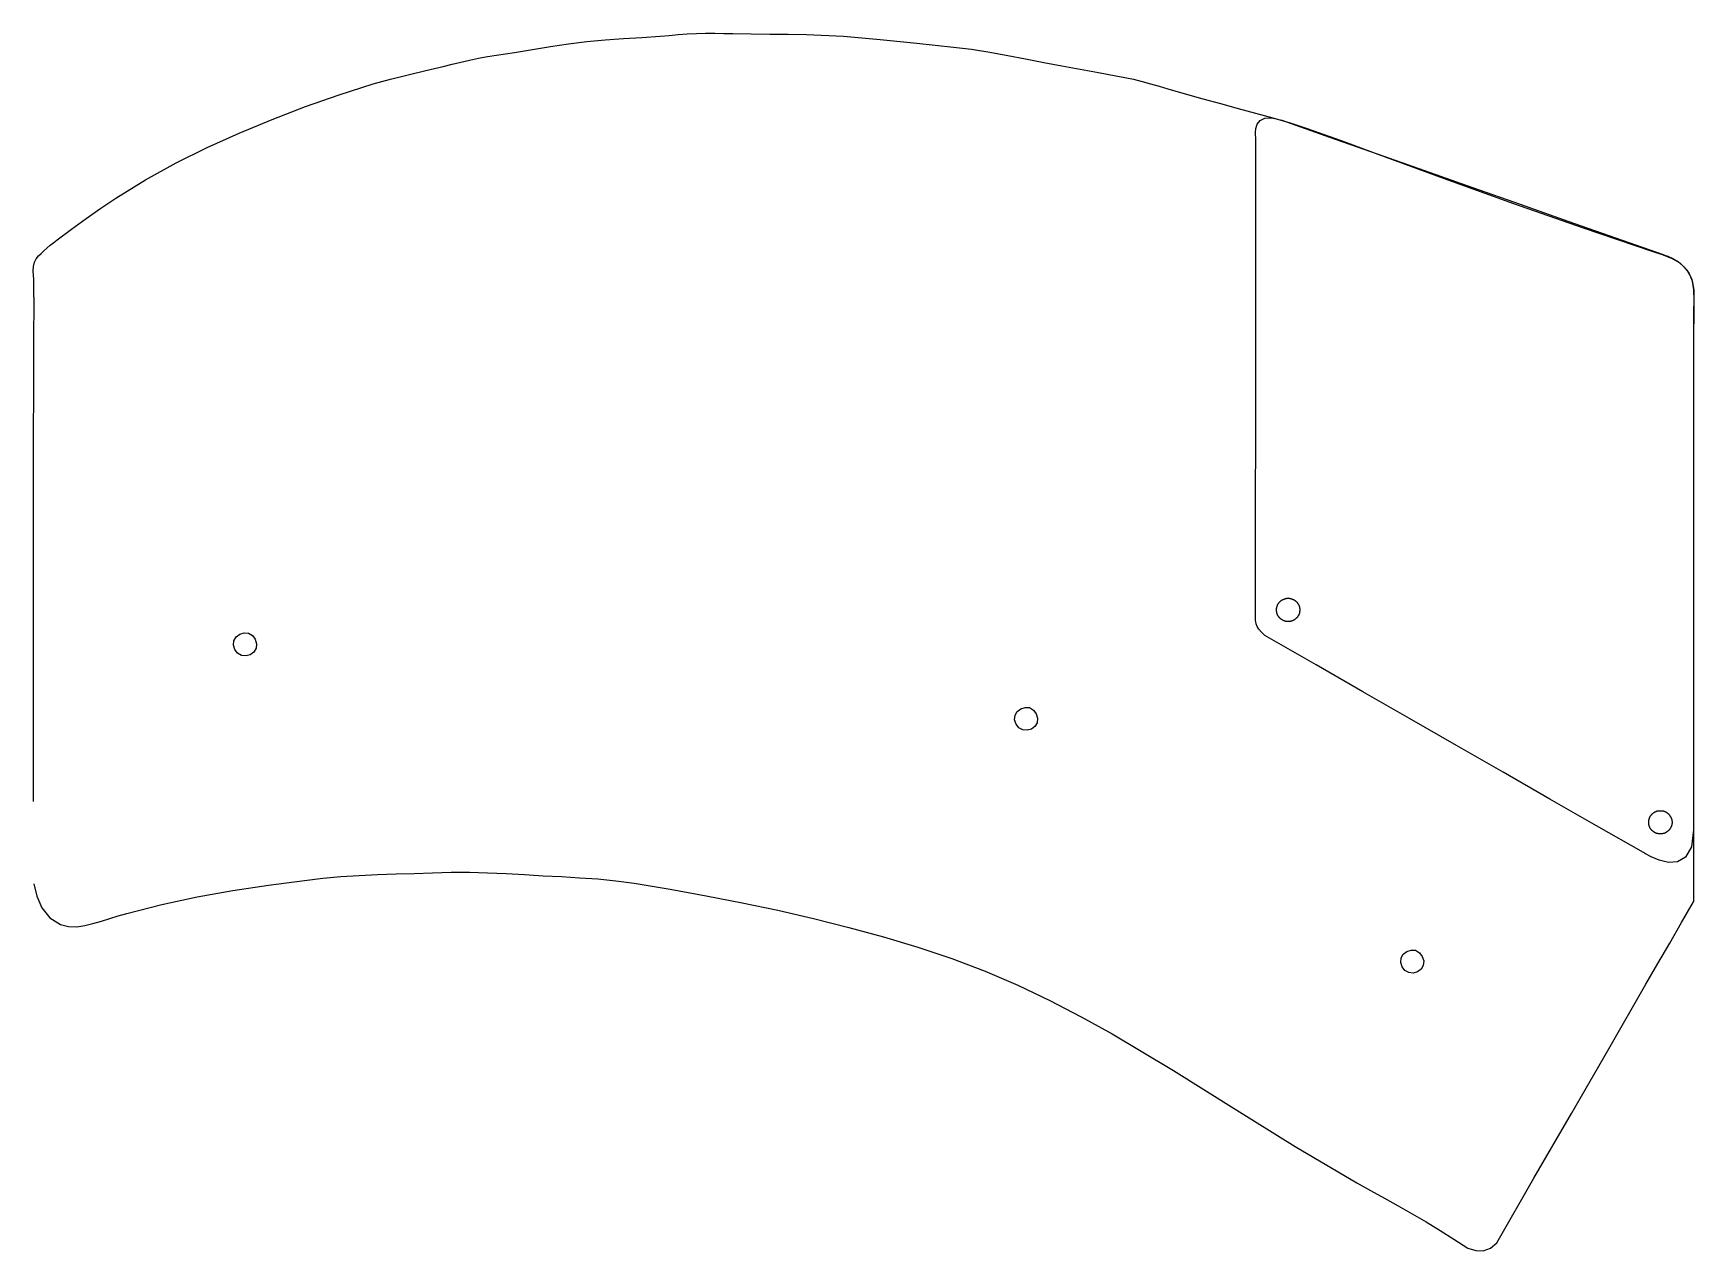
# Model space of a CAD drawing. Extents: x 29 to 186, y 74 to 189.
import ezdxf

# ---------------------------------------------------------------- set-up
doc = ezdxf.new("R2010")
doc.units = 0
doc.header["$MEASUREMENT"] = 0
doc.layers.add('BOTTOM_U_306E_U_30B3_U_30D', color=7, linetype='CONTINUOUS')
doc.layers.add('TOP_U_306E_U_30B3_U_30D4_U', color=7, linetype='CONTINUOUS')

msp = doc.modelspace()

# ---------------------------------------------------------------- linework, layer by layer
at = {"layer": 'BOTTOM_U_306E_U_30B3_U_30D'}
for points in [[(29.54, 164.18), (29.54, 164.59), (29.54, 165), (29.54, 165.42), (29.54, 165.83), (29.52, 166.25), (29.5, 166.66), (29.51, 167.08), (29.61, 167.48), (29.77, 167.79), (29.98, 168.06), (30.23, 168.31), (30.49, 168.54), (30.79, 168.81), (31.11, 169.08), (31.43, 169.33), (31.75, 169.58), (33.11, 170.6), (34.49, 171.6), (35.89, 172.58), (37.3, 173.53), (40.1, 175.26), (42.99, 176.85), (45.94, 178.31), (48.94, 179.67), (52.06, 180.96), (55.21, 182.18), (58.39, 183.29), (61.61, 184.31), (63.26, 184.76), (64.92, 185.17), (66.58, 185.57), (68.24, 185.96), (69.07, 186.17), (69.9, 186.37), (70.73, 186.56), (71.57, 186.74), (72.42, 186.89), (73.27, 187.02), (74.13, 187.15), (74.98, 187.28), (76.68, 187.57), (78.38, 187.85), (80.08, 188.11), (81.79, 188.32), (83.52, 188.47), (85.26, 188.59), (87, 188.7), (88.73, 188.83), (89.59, 188.9), (90.44, 188.97), (91.29, 189.03), (92.15, 189.08), (93.01, 189.1), (93.88, 189.1), (94.74, 189.09), (95.61, 189.07), (97.34, 189.04), (99.08, 189.02), (100.82, 189), (102.56, 188.97), (106.04, 188.81), (109.51, 188.51), (112.98, 188.16), (116.45, 187.79), (118.16, 187.58), (119.87, 187.31), (121.57, 187.01), (123.26, 186.68), (124.98, 186.35), (126.69, 186.02), (128.41, 185.7), (130.13, 185.38), (130.96, 185.24), (131.79, 185.09), (132.62, 184.93), (133.45, 184.76), (134.26, 184.55), (135.07, 184.33), (135.88, 184.09), (136.68, 183.85), (138.34, 183.37), (140, 182.91), (141.66, 182.45), (143.33, 182), (144.97, 181.55), (146.61, 181.1), (148.24, 180.63), (149.86, 180.11), (151.47, 179.55), (153.07, 178.96), (154.67, 178.36), (156.27, 177.76), (162.81, 175.37), (169.36, 173.02), (175.93, 170.73), (182.52, 168.5), (183.4, 168.21), (184.28, 167.87), (185.07, 167.4), (185.74, 166.76), (186.19, 165.86), (186.37, 164.88), (186.39, 163.86), (186.36, 162.85)], [(29.54, 164.18), (29.53, 159.75), (29.52, 155.39), (29.5, 151.04), (29.49, 146.61), (29.49, 142.12), (29.49, 137.64), (29.49, 133.15), (29.49, 128.66), (29.49, 125.63), (29.49, 122.6), (29.49, 119.57), (29.49, 116.54)], [(186.36, 162.85), (186.36, 155.81), (186.36, 148.77), (186.36, 141.73), (186.36, 134.69), (186.36, 128.55), (186.36, 120.87), (186.36, 113.19), (186.36, 107.06)], [(49.83, 132.45), (50.2, 132.21), (50.46, 131.86), (50.59, 131.44), (50.55, 131.01), (50.34, 130.65), (50, 130.4), (49.6, 130.29), (49.18, 130.34), (48.81, 130.55), (48.55, 130.88), (48.42, 131.29), (48.45, 131.72), (48.66, 132.08), (49, 132.34), (49.41, 132.46), (49.83, 132.45)], [(123.63, 125.42), (124, 125.17), (124.26, 124.82), (124.39, 124.41), (124.35, 123.97), (124.14, 123.61), (123.81, 123.37), (123.4, 123.26), (122.99, 123.3), (122.61, 123.51), (122.35, 123.85), (122.22, 124.26), (122.26, 124.68), (122.47, 125.05), (122.8, 125.3), (123.21, 125.43), (123.63, 125.42)], [(29.54, 108.77), (29.83, 107.61), (30.32, 106.5), (31.06, 105.56), (32.08, 104.91), (32.83, 104.73), (33.6, 104.71), (34.37, 104.82), (35.12, 105), (35.93, 105.23), (36.73, 105.48), (37.53, 105.73), (38.33, 105.97), (41.64, 106.82), (44.98, 107.53), (48.34, 108.12), (51.72, 108.63), (53.43, 108.86), (55.14, 109.09), (56.85, 109.29), (58.56, 109.45), (60.3, 109.56), (62.03, 109.63), (63.77, 109.69), (65.5, 109.75), (67.23, 109.81), (68.97, 109.85), (70.7, 109.85), (72.43, 109.81), (74.17, 109.73), (75.92, 109.63), (77.66, 109.53), (79.4, 109.44), (81.12, 109.34), (82.84, 109.22), (84.55, 109.05), (86.26, 108.82), (87.97, 108.55), (89.67, 108.26), (91.37, 107.95), (93.08, 107.64), (96.47, 106.98), (99.85, 106.27), (103.22, 105.49), (106.57, 104.65), (109.83, 103.75), (113.07, 102.78), (116.28, 101.7), (119.44, 100.5), (122.51, 99.18), (125.53, 97.74), (128.5, 96.21), (131.42, 94.58), (137.23, 91.12), (142.97, 87.54), (148.72, 83.96), (154.54, 80.52), (155.85, 79.78), (157.16, 79.06), (158.47, 78.34), (159.77, 77.6), (161.1, 76.82), (162.42, 76.02), (163.73, 75.2), (165.03, 74.36)], [(167.77, 74.85), (171.29, 80.96), (174.82, 87.07), (178.35, 93.18), (181.87, 99.29), (183, 101.23), (184.12, 103.17), (185.24, 105.11), (186.36, 107.06)], [(160.11, 102.49), (160.47, 102.25), (160.74, 101.9), (160.87, 101.48), (160.83, 101.05), (160.62, 100.69), (160.28, 100.44), (159.87, 100.33), (159.46, 100.38), (159.09, 100.59), (158.82, 100.92), (158.7, 101.33), (158.73, 101.76), (158.94, 102.13), (159.28, 102.38), (159.69, 102.5), (160.11, 102.49)], [(165.03, 74.36), (165.78, 74.12), (166.5, 74.1), (167.17, 74.34), (167.77, 74.85)]]:
    msp.add_lwpolyline(points, dxfattribs=at)
at = {"layer": 'TOP_U_306E_U_30B3_U_30D4_U'}
for points in [[(186.36, 113.86), (186.16, 112.24), (185.62, 111.28), (184.86, 110.84), (183.99, 110.79), (183.12, 110.99), (182.37, 111.3), (181.83, 111.59), (181.63, 111.71), (177.21, 114.24), (172.79, 116.77), (168.38, 119.31), (163.96, 121.84), (159.54, 124.37), (155.13, 126.9), (150.71, 129.43), (146.29, 131.96), (145.86, 132.23), (145.53, 132.52), (145.3, 132.81), (145.15, 133.08), (145.05, 133.32), (145.01, 133.51), (144.99, 133.64), (144.99, 133.69), (144.99, 139.39), (144.99, 145.1), (145, 150.8), (145, 156.51), (145, 162.21), (145, 167.92), (145, 173.62), (145, 179.33), (144.99, 179.44), (144.98, 179.72), (145.02, 180.1), (145.15, 180.5), (145.41, 180.86), (145.85, 181.09), (146.52, 181.12), (147.45, 180.88), (151.96, 179.29), (156.46, 177.71), (160.96, 176.12), (165.47, 174.53), (169.97, 172.95), (174.48, 171.36), (178.98, 169.77), (183.48, 168.19), (183.61, 168.15), (183.94, 168.03), (184.4, 167.82), (184.93, 167.5), (185.46, 167.05), (185.92, 166.46), (186.25, 165.72), (186.38, 164.82), (186.37, 158.45), (186.37, 152.08), (186.37, 145.71), (186.37, 139.34), (186.37, 132.97), (186.36, 126.6), (186.36, 120.23), (186.36, 113.86), (186.36, 113.86)], [(148.38, 135.69), (148.4, 135.68), (148.41, 135.68), (148.42, 135.68), (148.43, 135.67), (148.44, 135.67), (148.45, 135.66), (148.46, 135.66), (148.47, 135.65), (148.49, 135.65), (148.5, 135.64), (148.51, 135.63), (148.53, 135.63), (148.54, 135.62), (148.56, 135.62), (148.57, 135.61), (148.58, 135.61), (148.61, 135.59), (148.63, 135.58), (148.65, 135.56), (148.68, 135.55), (148.7, 135.53), (148.72, 135.52), (148.74, 135.5), (148.77, 135.49), (148.78, 135.47), (148.8, 135.45), (148.82, 135.43), (148.84, 135.41), (148.86, 135.39), (148.88, 135.37), (148.9, 135.35), (148.92, 135.33), (148.93, 135.31), (148.95, 135.29), (148.96, 135.27), (148.98, 135.24), (148.99, 135.22), (149.01, 135.2), (149.02, 135.17), (149.04, 135.15), (149.04, 135.15), (149.04, 135.15), (149.04, 135.15), (149.04, 135.15), (149.04, 135.15), (149.04, 135.15), (149.04, 135.15), (149.04, 135.15), (149.05, 135.12), (149.06, 135.1), (149.07, 135.08), (149.08, 135.05), (149.09, 135.03), (149.1, 135), (149.11, 134.98), (149.12, 134.95), (149.13, 134.93), (149.13, 134.9), (149.14, 134.87), (149.14, 134.85), (149.15, 134.82), (149.15, 134.79), (149.16, 134.77), (149.16, 134.74), (149.16, 134.71), (149.16, 134.69), (149.16, 134.66), (149.16, 134.63), (149.16, 134.6), (149.16, 134.58), (149.16, 134.55), (149.16, 134.52), (149.16, 134.5), (149.15, 134.47), (149.15, 134.44), (149.14, 134.42), (149.14, 134.39), (149.13, 134.36), (149.13, 134.34), (149.12, 134.31), (149.12, 134.3), (149.11, 134.29), (149.11, 134.28), (149.1, 134.27), (149.1, 134.25), (149.09, 134.24), (149.09, 134.23), (149.08, 134.22), (149.08, 134.21), (149.07, 134.19), (149.07, 134.18), (149.06, 134.17), (149.06, 134.15), (149.05, 134.14), (149.04, 134.12), (149.04, 134.11), (149.02, 134.09), (149.01, 134.07), (148.99, 134.04), (148.98, 134.02), (148.96, 134), (148.95, 133.98), (148.93, 133.95), (148.92, 133.93), (148.9, 133.91), (148.88, 133.89), (148.86, 133.87), (148.84, 133.85), (148.82, 133.84), (148.8, 133.82), (148.78, 133.8), (148.77, 133.78), (148.74, 133.76), (148.72, 133.75), (148.7, 133.73), (148.68, 133.72), (148.65, 133.7), (148.63, 133.69), (148.61, 133.67), (148.58, 133.66), (148.58, 133.65), (148.57, 133.65), (148.56, 133.65), (148.55, 133.64), (148.54, 133.64), (148.53, 133.63), (148.52, 133.63), (148.51, 133.63), (148.49, 133.62), (148.48, 133.61), (148.46, 133.61), (148.45, 133.6), (148.43, 133.59), (148.42, 133.59), (148.4, 133.58), (148.38, 133.57), (148.36, 133.57), (148.33, 133.56), (148.3, 133.56), (148.28, 133.55), (148.25, 133.55), (148.23, 133.54), (148.2, 133.54), (148.17, 133.53), (148.15, 133.53), (148.12, 133.53), (148.09, 133.53), (148.06, 133.53), (148.04, 133.53), (148.01, 133.53), (147.98, 133.53), (147.96, 133.53), (147.93, 133.54), (147.9, 133.54), (147.88, 133.55), (147.85, 133.55), (147.82, 133.56), (147.8, 133.56), (147.77, 133.57), (147.74, 133.57), (147.73, 133.58), (147.71, 133.59), (147.7, 133.59), (147.68, 133.6), (147.67, 133.61), (147.65, 133.61), (147.63, 133.62), (147.62, 133.63), (147.61, 133.63), (147.6, 133.63), (147.59, 133.64), (147.58, 133.64), (147.57, 133.65), (147.56, 133.65), (147.55, 133.65), (147.54, 133.66), (147.52, 133.67), (147.5, 133.69), (147.48, 133.7), (147.45, 133.72), (147.43, 133.73), (147.41, 133.75), (147.38, 133.76), (147.36, 133.78), (147.34, 133.8), (147.32, 133.82), (147.3, 133.84), (147.29, 133.85), (147.27, 133.87), (147.25, 133.89), (147.23, 133.91), (147.21, 133.93), (147.19, 133.95), (147.18, 133.98), (147.16, 134), (147.15, 134.02), (147.13, 134.04), (147.12, 134.07), (147.1, 134.09), (147.09, 134.11), (147.08, 134.12), (147.08, 134.14), (147.07, 134.15), (147.07, 134.17), (147.06, 134.18), (147.05, 134.19), (147.05, 134.21), (147.04, 134.22), (147.04, 134.23), (147.03, 134.24), (147.03, 134.25), (147.02, 134.27), (147.02, 134.28), (147.02, 134.29), (147.01, 134.3), (147.01, 134.31), (147, 134.34), (147, 134.36), (146.99, 134.39), (146.98, 134.42), (146.98, 134.44), (146.97, 134.47), (146.97, 134.5), (146.96, 134.52), (146.96, 134.55), (146.96, 134.58), (146.96, 134.6), (146.96, 134.63), (146.96, 134.66), (146.96, 134.69), (146.96, 134.71), (146.96, 134.74), (146.97, 134.77), (146.97, 134.79), (146.98, 134.82), (146.98, 134.85), (146.99, 134.87), (147, 134.9), (147, 134.93), (147.01, 134.95), (147.02, 134.98), (147.03, 135), (147.04, 135.03), (147.05, 135.05), (147.06, 135.08), (147.07, 135.1), (147.08, 135.12), (147.09, 135.15), (147.09, 135.15), (147.09, 135.15), (147.09, 135.15), (147.09, 135.15), (147.09, 135.15), (147.09, 135.15), (147.09, 135.15), (147.09, 135.15), (147.1, 135.17), (147.12, 135.2), (147.13, 135.22), (147.15, 135.24), (147.16, 135.27), (147.18, 135.29), (147.19, 135.31), (147.21, 135.33), (147.23, 135.35), (147.25, 135.37), (147.27, 135.39), (147.29, 135.41), (147.3, 135.43), (147.32, 135.45), (147.34, 135.47), (147.36, 135.49), (147.38, 135.5), (147.41, 135.52), (147.43, 135.53), (147.45, 135.55), (147.48, 135.56), (147.5, 135.58), (147.52, 135.59), (147.54, 135.61), (147.56, 135.61), (147.57, 135.62), (147.59, 135.62), (147.6, 135.63), (147.61, 135.63), (147.63, 135.64), (147.64, 135.65), (147.66, 135.65), (147.67, 135.66), (147.68, 135.66), (147.69, 135.67), (147.7, 135.67), (147.71, 135.68), (147.72, 135.68), (147.73, 135.68), (147.74, 135.69), (147.77, 135.69), (147.8, 135.7), (147.82, 135.71), (147.85, 135.71), (147.88, 135.72), (147.9, 135.72), (147.93, 135.73), (147.96, 135.73), (147.98, 135.73), (148.01, 135.73), (148.04, 135.73), (148.06, 135.73), (148.09, 135.73), (148.12, 135.73), (148.15, 135.73), (148.17, 135.73), (148.2, 135.73), (148.23, 135.72), (148.25, 135.72), (148.28, 135.71), (148.3, 135.71), (148.33, 135.7), (148.36, 135.69), (148.38, 135.69)], [(183.55, 115.63), (183.56, 115.63), (183.57, 115.62), (183.58, 115.62), (183.59, 115.61), (183.6, 115.61), (183.61, 115.6), (183.62, 115.6), (183.64, 115.59), (183.65, 115.59), (183.66, 115.58), (183.68, 115.58), (183.69, 115.57), (183.71, 115.56), (183.72, 115.56), (183.73, 115.55), (183.75, 115.55), (183.77, 115.53), (183.79, 115.52), (183.82, 115.5), (183.84, 115.49), (183.86, 115.47), (183.88, 115.46), (183.91, 115.44), (183.93, 115.43), (183.95, 115.41), (183.97, 115.39), (183.99, 115.37), (184, 115.35), (184.02, 115.33), (184.04, 115.31), (184.06, 115.29), (184.08, 115.27), (184.1, 115.25), (184.11, 115.23), (184.13, 115.21), (184.14, 115.18), (184.16, 115.16), (184.17, 115.14), (184.19, 115.12), (184.2, 115.09), (184.2, 115.09), (184.2, 115.09), (184.2, 115.09), (184.2, 115.09), (184.2, 115.09), (184.2, 115.09), (184.2, 115.09), (184.2, 115.09), (184.21, 115.07), (184.22, 115.04), (184.23, 115.02), (184.24, 114.99), (184.25, 114.97), (184.26, 114.94), (184.27, 114.92), (184.28, 114.89), (184.29, 114.87), (184.3, 114.84), (184.3, 114.81), (184.31, 114.79), (184.31, 114.76), (184.32, 114.73), (184.32, 114.71), (184.33, 114.68), (184.33, 114.65), (184.33, 114.63), (184.33, 114.6), (184.33, 114.57), (184.33, 114.54), (184.33, 114.52), (184.33, 114.49), (184.33, 114.46), (184.32, 114.44), (184.32, 114.41), (184.31, 114.38), (184.31, 114.36), (184.3, 114.33), (184.3, 114.3), (184.29, 114.28), (184.28, 114.25), (184.28, 114.24), (184.28, 114.23), (184.27, 114.22), (184.27, 114.21), (184.26, 114.2), (184.26, 114.18), (184.25, 114.17), (184.25, 114.16), (184.24, 114.15), (184.24, 114.13), (184.23, 114.12), (184.22, 114.11), (184.22, 114.09), (184.21, 114.08), (184.21, 114.07), (184.2, 114.05), (184.19, 114.03), (184.17, 114.01), (184.16, 113.98), (184.14, 113.96), (184.13, 113.94), (184.11, 113.92), (184.1, 113.89), (184.08, 113.87), (184.06, 113.85), (184.04, 113.83), (184.02, 113.81), (184, 113.8), (183.99, 113.78), (183.97, 113.76), (183.95, 113.74), (183.93, 113.72), (183.91, 113.7), (183.88, 113.69), (183.86, 113.67), (183.84, 113.66), (183.82, 113.64), (183.79, 113.63), (183.77, 113.61), (183.75, 113.6), (183.74, 113.59), (183.73, 113.59), (183.72, 113.59), (183.71, 113.58), (183.7, 113.58), (183.69, 113.58), (183.68, 113.57), (183.67, 113.57), (183.66, 113.56), (183.64, 113.55), (183.63, 113.55), (183.61, 113.54), (183.59, 113.53), (183.58, 113.53), (183.56, 113.52), (183.55, 113.51), (183.52, 113.51), (183.49, 113.5), (183.47, 113.5), (183.44, 113.49), (183.41, 113.49), (183.39, 113.48), (183.36, 113.48), (183.34, 113.47), (183.31, 113.47), (183.28, 113.47), (183.25, 113.47), (183.23, 113.47), (183.2, 113.47), (183.17, 113.47), (183.15, 113.47), (183.12, 113.47), (183.09, 113.48), (183.07, 113.48), (183.04, 113.49), (183.01, 113.49), (182.99, 113.5), (182.96, 113.5), (182.93, 113.51), (182.91, 113.51), (182.89, 113.52), (182.88, 113.53), (182.86, 113.53), (182.84, 113.54), (182.83, 113.55), (182.81, 113.55), (182.8, 113.56), (182.78, 113.57), (182.77, 113.57), (182.76, 113.58), (182.75, 113.58), (182.74, 113.58), (182.73, 113.59), (182.73, 113.59), (182.72, 113.59), (182.71, 113.6), (182.68, 113.61), (182.66, 113.63), (182.64, 113.64), (182.62, 113.66), (182.59, 113.67), (182.57, 113.69), (182.55, 113.7), (182.52, 113.72), (182.51, 113.74), (182.49, 113.76), (182.47, 113.78), (182.45, 113.8), (182.43, 113.81), (182.41, 113.83), (182.39, 113.85), (182.37, 113.87), (182.36, 113.89), (182.34, 113.92), (182.33, 113.94), (182.31, 113.96), (182.3, 113.98), (182.28, 114.01), (182.27, 114.03), (182.25, 114.05), (182.25, 114.07), (182.24, 114.08), (182.24, 114.09), (182.23, 114.11), (182.22, 114.12), (182.22, 114.13), (182.21, 114.15), (182.21, 114.16), (182.2, 114.17), (182.2, 114.18), (182.19, 114.2), (182.19, 114.21), (182.18, 114.22), (182.18, 114.23), (182.17, 114.24), (182.17, 114.25), (182.16, 114.28), (182.16, 114.3), (182.15, 114.33), (182.15, 114.36), (182.14, 114.38), (182.14, 114.41), (182.13, 114.44), (182.13, 114.46), (182.13, 114.49), (182.13, 114.52), (182.13, 114.54), (182.13, 114.57), (182.13, 114.6), (182.13, 114.63), (182.13, 114.65), (182.13, 114.68), (182.13, 114.71), (182.14, 114.73), (182.14, 114.76), (182.15, 114.79), (182.15, 114.81), (182.16, 114.84), (182.16, 114.87), (182.17, 114.89), (182.18, 114.92), (182.19, 114.94), (182.2, 114.97), (182.21, 114.99), (182.22, 115.02), (182.23, 115.04), (182.24, 115.07), (182.25, 115.09), (182.25, 115.09), (182.25, 115.09), (182.25, 115.09), (182.25, 115.09), (182.25, 115.09), (182.25, 115.09), (182.25, 115.09), (182.25, 115.09), (182.27, 115.12), (182.28, 115.14), (182.3, 115.16), (182.31, 115.18), (182.33, 115.21), (182.34, 115.23), (182.36, 115.25), (182.37, 115.27), (182.39, 115.29), (182.41, 115.31), (182.43, 115.33), (182.45, 115.35), (182.47, 115.37), (182.49, 115.39), (182.51, 115.41), (182.52, 115.43), (182.55, 115.44), (182.57, 115.46), (182.59, 115.47), (182.62, 115.49), (182.64, 115.5), (182.66, 115.52), (182.68, 115.53), (182.71, 115.55), (182.72, 115.55), (182.73, 115.56), (182.75, 115.56), (182.76, 115.57), (182.78, 115.58), (182.79, 115.58), (182.8, 115.59), (182.82, 115.59), (182.83, 115.6), (182.84, 115.6), (182.85, 115.61), (182.86, 115.61), (182.87, 115.62), (182.88, 115.62), (182.9, 115.63), (182.91, 115.63), (182.93, 115.64), (182.96, 115.64), (182.99, 115.65), (183.01, 115.65), (183.04, 115.66), (183.07, 115.66), (183.09, 115.67), (183.12, 115.67), (183.15, 115.67), (183.17, 115.67), (183.2, 115.67), (183.23, 115.67), (183.25, 115.67), (183.28, 115.67), (183.31, 115.67), (183.34, 115.67), (183.36, 115.67), (183.39, 115.66), (183.41, 115.66), (183.44, 115.65), (183.47, 115.65), (183.49, 115.64), (183.52, 115.64), (183.55, 115.63)], [(186.36, 113.86), (186.36, 113.86)]]:
    msp.add_lwpolyline(points, dxfattribs=at)

doc.saveas('drawing.dxf')
